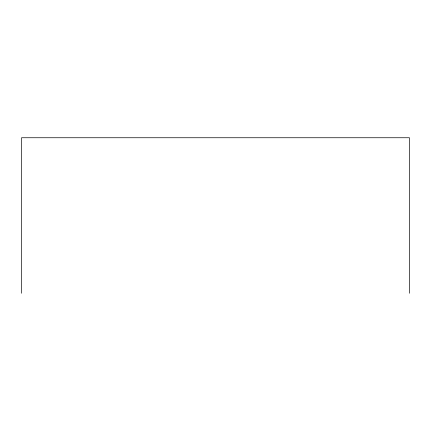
<?xml version="1.0" encoding="UTF-8"?>
<svg xmlns="http://www.w3.org/2000/svg" width="431" height="431" viewBox="0 0 431 431"><rect width="100%" height="100%" fill="white"/><g stroke="black" fill="none" stroke-linecap="round" stroke-linejoin="round"><path stroke-width="0.65" d="M409.45 293.258L409.45 137.742L21.55 137.742L21.55 293.258"/></g></svg>
